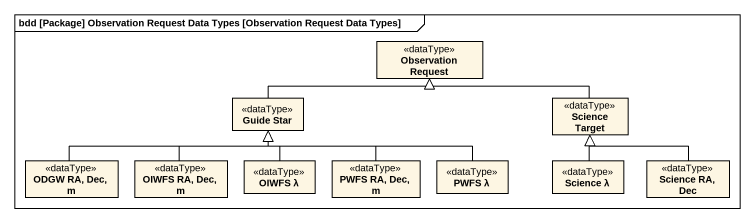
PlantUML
@startuml
mainframe bdd [Package] Observation Request Data Types [Observation Request Data Types]
hide circle
hide empty members
class "Observation Request" as Observation_Request <<dataType>>
class "Guide Star" as Guide_Star <<dataType>>
class "Science Target" as Science_Target <<dataType>>
class "ODGW RA, Dec, m" as ODGW_RA_Dec_m <<dataType>>
class "OIWFS RA, Dec, m" as OIWFS_RA_Dec_m <<dataType>>
class "OIWFS λ" as OIWFS_λ <<dataType>>
class "PWFS RA, Dec, m" as PWFS_RA_Dec_m <<dataType>>
class "PWFS λ" as PWFS_λ <<dataType>>
class "Science λ" as Science_λ <<dataType>>
class "Science RA, Dec" as Science_RA_Dec <<dataType>>
Guide_Star -right-|> Observation_Request
Science_Target -left-|> Observation_Request
ODGW_RA_Dec_m -right-|> Guide_Star
OIWFS_RA_Dec_m -up-|> Guide_Star
OIWFS_λ -up-|> Guide_Star
PWFS_RA_Dec_m -up-|> Guide_Star
PWFS_λ -left-|> Guide_Star
Science_λ -up-|> Science_Target
Science_RA_Dec -up-|> Science_Target
@enduml
